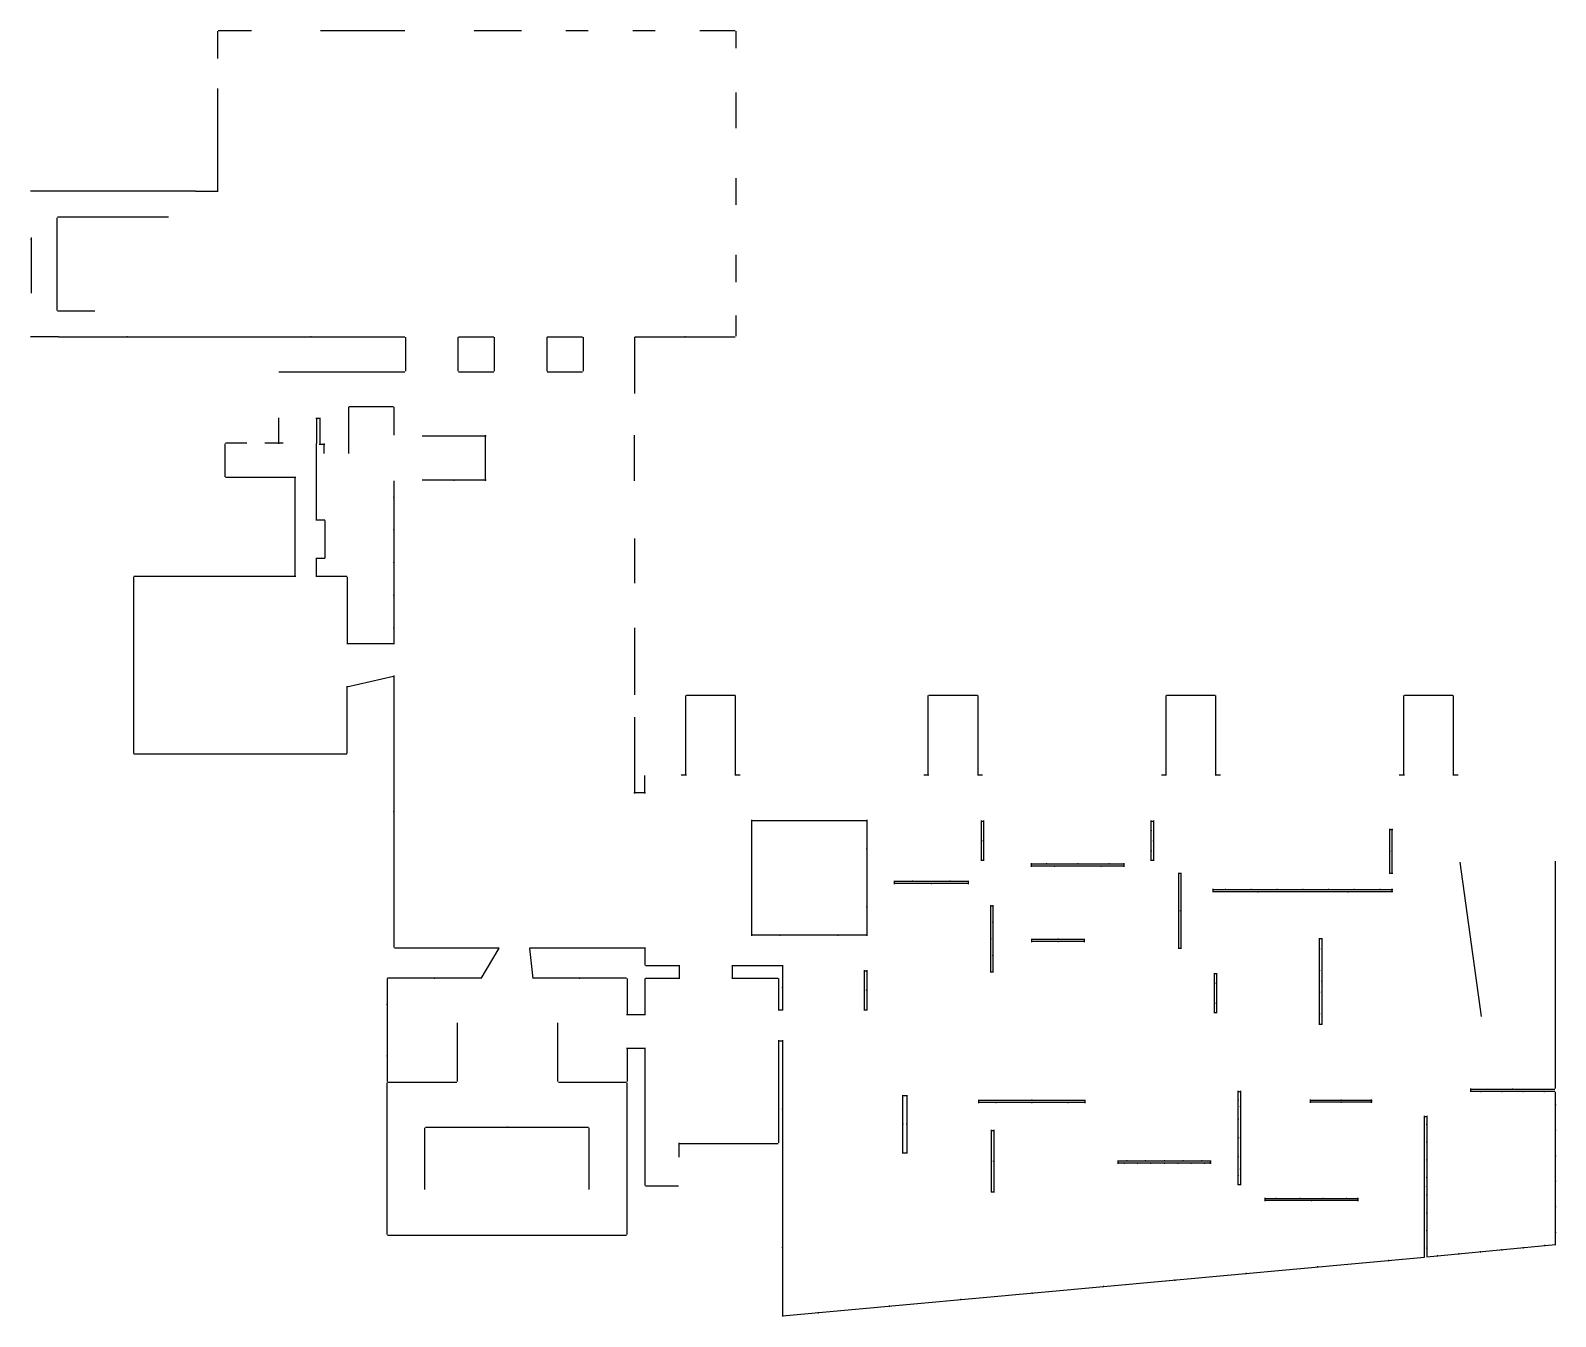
# Model space of a CAD drawing. Header units: metres. Extents: x 0 to 6838, y 12 to 5779.
import ezdxf

# ---------------------------------------------------------------- set-up
doc = ezdxf.new("R2010")
doc.units = ezdxf.units.M
doc.layers.add('Floor_plan', color=7, linetype='Continuous')
doc.layers.add('Paintings', color=1, linetype='Continuous')

msp = doc.modelspace()

# ---------------------------------------------------------------- linework, layer by layer
at = {"layer": 'Floor_plan'}
for p, q in [((838.5, 5776.3), (838.5, 5653.3)), ((841, 5778.8), (991, 5778.8)), ((1301, 5778.8), (1679, 5778.8)), ((1990, 5778.8), (2201, 5778.8)), ((2401, 5778.8), (2501, 5778.8)), ((2701, 5778.8), (2801, 5778.8)), ((3001, 5778.8), (3160, 5778.8)), ((3162.5, 5776.3), (3162.5, 5700.3)), ((838.5, 5519.3), (838.5, 5055.3)), ((3162.5, 5500.3), (3162.5, 5341.3)), ((3162.5, 5116.4), (3162.5, 4997.3)), ((126, 5057.9), (0, 5057.9)), ((619, 5057.9), (126, 5057.9)), ((740, 5057.9), (619, 5057.9)), ((740, 5057.9), (836, 5057.9)), ((118.5, 4939.4), (118.5, 4523.4)), ((619, 4941.9), (121, 4941.9)), ((2.5, 4850.4), (2.5, 4600.4)), ((3162.5, 4772.4), (3162.5, 4650.4)), ((289, 4520.9), (121, 4520.9)), ((3162.5, 4500.3), (3162.5, 4408.3)), ((126, 4405.9), (0, 4405.9)), ((126, 4405.9), (740, 4405.9)), ((740, 4405.9), (836, 4405.9)), ((836, 4405.8), (1679, 4405.8)), ((1681.5, 4403.3), (1681.5, 4251.3)), ((1916.5, 4403.3), (1916.5, 4251.3)), ((1919, 4405.8), (2077, 4405.8)), ((2079.5, 4403.3), (2079.5, 4251.3)), ((2314.5, 4403.3), (2314.5, 4251.3)), ((2317, 4405.8), (2475, 4405.8)), ((2477.5, 4403.3), (2477.5, 4251.3)), ((2707.5, 4403.3), (2707.5, 4251.3)), ((2710, 4405.8), (3160, 4405.8)), ((1114, 4248.9), (1679, 4248.9)), ((1919, 4248.8), (2077, 4248.8)), ((2317, 4248.8), (2475, 4248.8)), ((2707.5, 4251.4), (2707.5, 4150.4)), ((1111.5, 4042.4), (1111.5, 3925.4)), ((1280, 4039.9), (1300, 4039.9)), ((1282.5, 4042.4), (1282.5, 3926.4)), ((1297.5, 4042.4), (1297.5, 3926.4)), ((1425.5, 4090.4), (1425.5, 4042.4)), ((1425.5, 4042.4), (1425.5, 3881.4)), ((1428, 4092.9), (1627, 4092.9)), ((1629.5, 4090.4), (1629.5, 3964.4)), ((872.5, 3777.4), (872.5, 3925.4)), ((970, 3927.9), (875, 3927.9)), ((1133, 3927.9), (1051, 3927.9)), ((1282.5, 3581.4), (1282.5, 3926.4)), ((1295, 3923.9), (1319, 3923.9)), ((1316.5, 3881.4), (1316.5, 3926.4)), ((1756, 3961.9), (2043, 3961.9)), ((2040.5, 3759.4), (2040.5, 3964.4)), ((2707.5, 3759.4), (2707.5, 3964.4)), ((1189, 3774.9), (875, 3774.9)), ((1186.5, 3328.4), (1186.5, 3777.4)), ((2043, 3761.9), (1756, 3761.9)), ((1629.5, 3759.4), (1629.5, 3027.4)), ((1280, 3583.9), (1319, 3583.9)), ((1321.5, 3413.4), (1321.5, 3581.4)), ((2707.5, 3500.4), (2707.5, 3300.4)), ((1319, 3410.9), (1280, 3410.9)), ((1282.5, 3328.4), (1282.5, 3413.4)), ((461.5, 3328.4), (461.5, 2537.4)), ((1189, 3330.9), (464, 3330.9)), ((1418, 3330.9), (1280, 3330.9)), ((1421, 3027.4), (1421, 3328.4)), ((2707.5, 3100.4), (2707.5, 2800.4)), ((1418, 3029.9), (1632, 3029.9)), ((1418.6, 2835.8), (1627.6, 2883.8)), ((1629.5, 2886.4), (1629.5, 1667.4)), ((1420.5, 2537.4), (1420.5, 2838.4)), ((2938.5, 2438.4), (2938.5, 2796.4)), ((2941, 2798.9), (3106, 2798.9)), ((3106, 2798.9), (3159, 2798.9)), ((3161.5, 2438.4), (3161.5, 2796.4)), ((4025.5, 2438.4), (4025.5, 2796.4)), ((4028, 2798.9), (4193, 2798.9)), ((4193, 2798.9), (4246, 2798.9)), ((4248.5, 2438.4), (4248.5, 2796.4)), ((5091.5, 2438.4), (5091.5, 2796.4)), ((5094, 2798.9), (5259, 2798.9)), ((5259, 2798.9), (5312, 2798.9)), ((5314.5, 2438.4), (5314.5, 2796.4)), ((6157.5, 2438.4), (6157.5, 2796.4)), ((6160, 2798.9), (6325, 2798.9)), ((6325, 2798.9), (6378, 2798.9)), ((6380.5, 2438.4), (6380.5, 2796.4)), ((2707.5, 2700.4), (2707.5, 2371.4)), ((464, 2534.9), (1418, 2534.9)), ((2754.5, 2357.4), (2754.5, 2438.4)), ((2918, 2440.9), (2941, 2440.9)), ((3159, 2440.9), (3182, 2440.9)), ((4005, 2440.9), (4028, 2440.9)), ((4246, 2440.9), (4269, 2440.9)), ((5071, 2440.9), (5094, 2440.9)), ((5312, 2440.9), (5335, 2440.9)), ((6137, 2440.9), (6160, 2440.9)), ((6378, 2440.9), (6401, 2440.9)), ((2757, 2359.9), (2705, 2359.9)), ((2707.5, 2371.4), (2707.5, 2357.4)), ((3232, 2236.9), (3752, 2236.9)), ((3234.5, 1719.4), (3234.5, 2239.4)), ((3749.5, 2239.4), (3749.5, 1719.4)), ((4261, 2233.9), (4276, 2233.9)), ((4263.5, 2055.4), (4263.5, 2236.4)), ((4273.5, 2236.4), (4273.5, 2055.4)), ((5023, 2233.9), (5038, 2233.9)), ((5025.5, 2055.4), (5025.5, 2236.4)), ((5035.5, 2236.4), (5035.5, 2055.4)), ((6093, 2195.9), (6108, 2195.9)), ((6095.5, 1998.4), (6095.5, 2198.4)), ((6105.5, 1998.4), (6105.5, 2198.4)), ((4261, 2057.9), (4276, 2057.9)), ((5023, 2057.9), (5038, 2057.9)), ((6837.5, 1357.4), (6837.5, 2054.4)), ((4486, 2041.9), (4906, 2041.9)), ((4906, 2031.9), (4486, 2031.9)), ((4488.5, 2029.4), (4488.5, 2044.4)), ((4903.5, 2029.4), (4903.5, 2044.4)), ((5146, 1999.9), (5161, 1999.9)), ((5148.5, 1661.4), (5148.5, 2002.4)), ((5158.5, 2002.4), (5158.5, 1661.4)), ((6093, 2000.9), (6108, 2000.9)), ((6505.5, 1357.7), (6410.5, 2049.7)), ((3871, 1963.9), (4208, 1963.9)), ((4208, 1953.9), (3871, 1953.9)), ((3873.5, 1951.4), (3873.5, 1966.4)), ((4205.5, 1951.4), (4205.5, 1966.4)), ((5301, 1926.9), (6108, 1926.9)), ((6108, 1916.9), (5301, 1916.9)), ((5303.5, 1914.4), (5303.5, 1929.4)), ((6105.5, 1914.4), (6105.5, 1929.4)), ((4303, 1853.9), (4318, 1853.9)), ((4305.5, 1555.4), (4305.5, 1856.4)), ((4315.5, 1856.4), (4315.5, 1555.4)), ((3752, 1721.9), (3232, 1721.9)), ((1632, 1664.9), (2102, 1664.9)), ((2099.9, 1663.7), (2018.9, 1528.7)), ((2237, 1664.9), (2757, 1664.9)), ((2253.5, 1527.7), (2239.5, 1662.7)), ((2754.5, 1662.4), (2754.5, 1588.4)), ((4487, 1703.9), (4728, 1703.9)), ((4728, 1693.9), (4487, 1693.9)), ((4489.5, 1691.4), (4489.5, 1706.4)), ((4725.5, 1691.4), (4725.5, 1706.4)), ((5146, 1663.9), (5161, 1663.9)), ((5777, 1706.9), (5792, 1706.9)), ((5779.5, 1321.4), (5779.5, 1709.4)), ((5789.5, 1709.4), (5789.5, 1321.4)), ((2757, 1585.9), (2911, 1585.9)), ((2908.5, 1588.4), (2908.5, 1527.4)), ((3144, 1585.9), (3374, 1585.9)), ((3146.5, 1588.4), (3146.5, 1527.4)), ((3371.5, 1588.4), (3371.5, 1385.4)), ((1598.5, 1527.4), (1598.5, 1065.4)), ((2021, 1529.9), (1601, 1529.9)), ((2673, 1529.9), (2251, 1529.9)), ((2675.5, 1527.4), (2675.5, 1363.4)), ((2754.5, 1527.4), (2754.5, 1363.4)), ((2757, 1529.9), (2911, 1529.9)), ((3144, 1529.9), (3353, 1529.9)), ((3355.5, 1385.4), (3355.5, 1527.4)), ((3737, 1562.9), (3752, 1562.9)), ((3739.5, 1385.4), (3739.5, 1565.4)), ((3749.5, 1565.4), (3749.5, 1385.4)), ((4303, 1557.9), (4318, 1557.9)), ((5306, 1549.9), (5321, 1549.9)), ((5308.5, 1372.4), (5308.5, 1552.4)), ((5318.5, 1552.4), (5318.5, 1372.4)), ((3353, 1387.9), (3374, 1387.9)), ((3737, 1387.9), (3752, 1387.9)), ((5306, 1374.9), (5321, 1374.9)), ((1914.5, 1065.4), (1914.5, 1329.4)), ((2364.5, 1065.4), (2364.5, 1329.4)), ((2673, 1365.9), (2757, 1365.9)), ((5777, 1323.9), (5792, 1323.9)), ((6837.5, 1034.4), (6837.5, 1357.4)), ((3353, 1248.9), (3374, 1248.9)), ((3355.5, 790.4), (3355.5, 1251.4)), ((3371.5, 1251.4), (3371.5, 12.4)), ((2673, 1214.9), (2757, 1214.9)), ((2675.5, 1217.4), (2675.5, 1065.4)), ((2754.5, 1217.4), (2754.5, 600.4)), ((1598.5, 379.4), (1598.5, 1060.4)), ((1601, 1062.9), (1912, 1062.9)), ((2367, 1062.9), (2673, 1062.9)), ((2675.5, 379.4), (2675.5, 1060.4)), ((6455, 1031.9), (6835, 1031.9)), ((6457.5, 1019.4), (6457.5, 1034.4)), ((3909, 1002.9), (3932, 1002.9)), ((3911.5, 743.4), (3911.5, 1005.4)), ((3929.5, 1005.4), (3929.5, 743.4)), ((4249, 981.9), (4731, 981.9)), ((4731, 971.9), (4249, 971.9)), ((4251.5, 969.4), (4251.5, 984.4)), ((4728.5, 969.4), (4728.5, 984.4)), ((5413, 1021.9), (5428, 1021.9)), ((5415.5, 602.4), (5415.5, 1024.4)), ((5425.5, 1024.4), (5425.5, 602.4)), ((5737, 982.9), (6016, 982.9)), ((6016, 972.9), (5737, 972.9)), ((5739.5, 970.4), (5739.5, 985.4)), ((6013.5, 970.4), (6013.5, 985.4)), ((6835, 1021.9), (6455, 1021.9)), ((6837.5, 332.4), (6837.5, 1019.4)), ((6248, 909.9), (6263, 909.9)), ((6250.5, 278.4), (6250.5, 912.4)), ((6260.5, 912.4), (6260.5, 279.4)), ((1768.5, 581.4), (1768.5, 858.4)), ((1771, 860.9), (1912, 860.9)), ((1912, 860.9), (2362, 860.9)), ((2362, 860.9), (2502, 860.9)), ((2504.5, 581.4), (2504.5, 858.4)), ((4307, 846.9), (4322, 846.9)), ((4309.5, 569.4), (4309.5, 849.4)), ((4319.5, 849.4), (4319.5, 569.4)), ((2906, 787.9), (3353, 787.9)), ((2908.5, 726.4), (2908.5, 790.4)), ((3909, 745.9), (3932, 745.9)), ((4874, 710), (5294, 710)), ((5294, 699.9), (4874, 699.9)), ((4876.5, 697.4), (4876.5, 712.4)), ((5291.5, 697.4), (5291.5, 712.4)), ((2757, 597.9), (2906, 597.9)), ((4307, 571.9), (4322, 571.9)), ((5413, 604.9), (5428, 604.9)), ((5533, 541.9), (5954, 541.9)), ((5954, 531.9), (5533, 531.9)), ((5535.5, 529.4), (5535.5, 544.4)), ((5951.5, 529.4), (5951.5, 544.4)), ((1601, 376.9), (2673, 376.9)), ((3371.2, 14.9), (6250.5, 278.4)), ((6260.5, 279.4), (6837.8, 334.9))]:
    msp.add_line(p, q, dxfattribs=at)
at = {"layer": 'Paintings'}
for p in [(2.5, 4841.5), (433, 4405.9), (1257.5, 4405.8), (2935, 4405.8), (1899.5, 3761.9), (1629.5, 3686.2), (1629.5, 3539.8), (1629.5, 3393.4), (1629.5, 3247), (1629.5, 3100.6), (1629.5, 2276.9), (5025.5, 2191.1), (4263.5, 2145.9), (4273.5, 2145.9), (5035.5, 2145.9), (3749.5, 2109.4), (5025.5, 2100.6), (6095.5, 2098.4), (4556, 2041.9), (4591, 2031.9), (4696, 2041.9), (4801, 2031.9), (4836, 2041.9), (3955.2, 1963.9), (4039.5, 1953.9), (4123.8, 1963.9), (5358.6, 1926.9), (5473.9, 1926.9), (5502.8, 1916.9), (5589.2, 1926.9), (5704.5, 1926.9), (5819.8, 1926.9), (5906.2, 1916.9), (5935.1, 1926.9), (6050.4, 1926.9), (3749.5, 1849.4), (4315.5, 1781.1), (5148.5, 1831.9), (5158.5, 1831.9), (3362, 1721.9), (3622, 1721.9), (4305.5, 1705.9), (4607.5, 1703.9), (4607.5, 1693.9), (5779.5, 1660.9), (4315.5, 1630.6), (1811, 1529.9), (2462, 1529.9), (5308.5, 1507.4), (5318.5, 1507.4), (5779.5, 1563.9), (5789.5, 1515.4), (3371.5, 1486.9), (3739.5, 1475.4), (3749.5, 1475.4), (5779.5, 1466.9), (1598.5, 1411.9), (5308.5, 1417.4), (5318.5, 1417.4), (5779.5, 1369.9), (1598.5, 1180.9), (6645, 1031.9), (4329.3, 971.9), (4490, 981.9), (4490, 971.9), (4650.7, 971.9), (5415.5, 982.2), (5876.5, 982.9), (5876.5, 972.9), (6502.5, 1021.9), (6597.5, 1021.9), (6692.5, 1021.9), (6787.5, 1021.9), (6837.5, 962.1), (3371.5, 941.6), (5415.5, 897.8), (5425.5, 954), (2137, 860.9), (3911.5, 874.4), (3929.5, 874.4), (6260.5, 872.8), (6837.5, 847.6), (5415.5, 813.4), (5425.5, 813.4), (6260.5, 793.7), (4309.5, 709.4), (4319.5, 709.4), (4904, 699.9), (4916, 710), (4964, 699.9), (5000, 710), (5024, 699.9), (5084, 710), (5084, 699.9), (5144, 699.9), (5168, 710), (5204, 699.9), (5252, 710), (5264, 699.9), (5415.5, 729), (6260.5, 714.5), (6837.5, 733.1), (5415.5, 644.6), (5425.5, 672.7), (6260.5, 635.4), (6837.5, 618.6), (6250.5, 595.4), (6260.5, 556.3), (5585.6, 541.9), (5690.9, 541.9), (5743.5, 531.9), (5796.1, 541.9), (5901.4, 541.9), (6837.5, 504.1), (6260.5, 477.2), (6260.5, 398), (6837.5, 389.6), (3371.5, 322.1), (6260.5, 318.9), (6308.6, 284), (6404.8, 293.2), (6501, 302.5), (6597.2, 311.7), (6693.5, 321), (6789.7, 330.2), (5450.7, 205.2), (5770.6, 234.4), (6090.5, 263.7), (4810.9, 146.6), (5130.8, 175.9), (4171, 88.1), (4490.9, 117.3), (3531.2, 29.5), (3851.1, 58.8)]:
    msp.add_point(p, dxfattribs=at)

doc.saveas('drawing.dxf')
